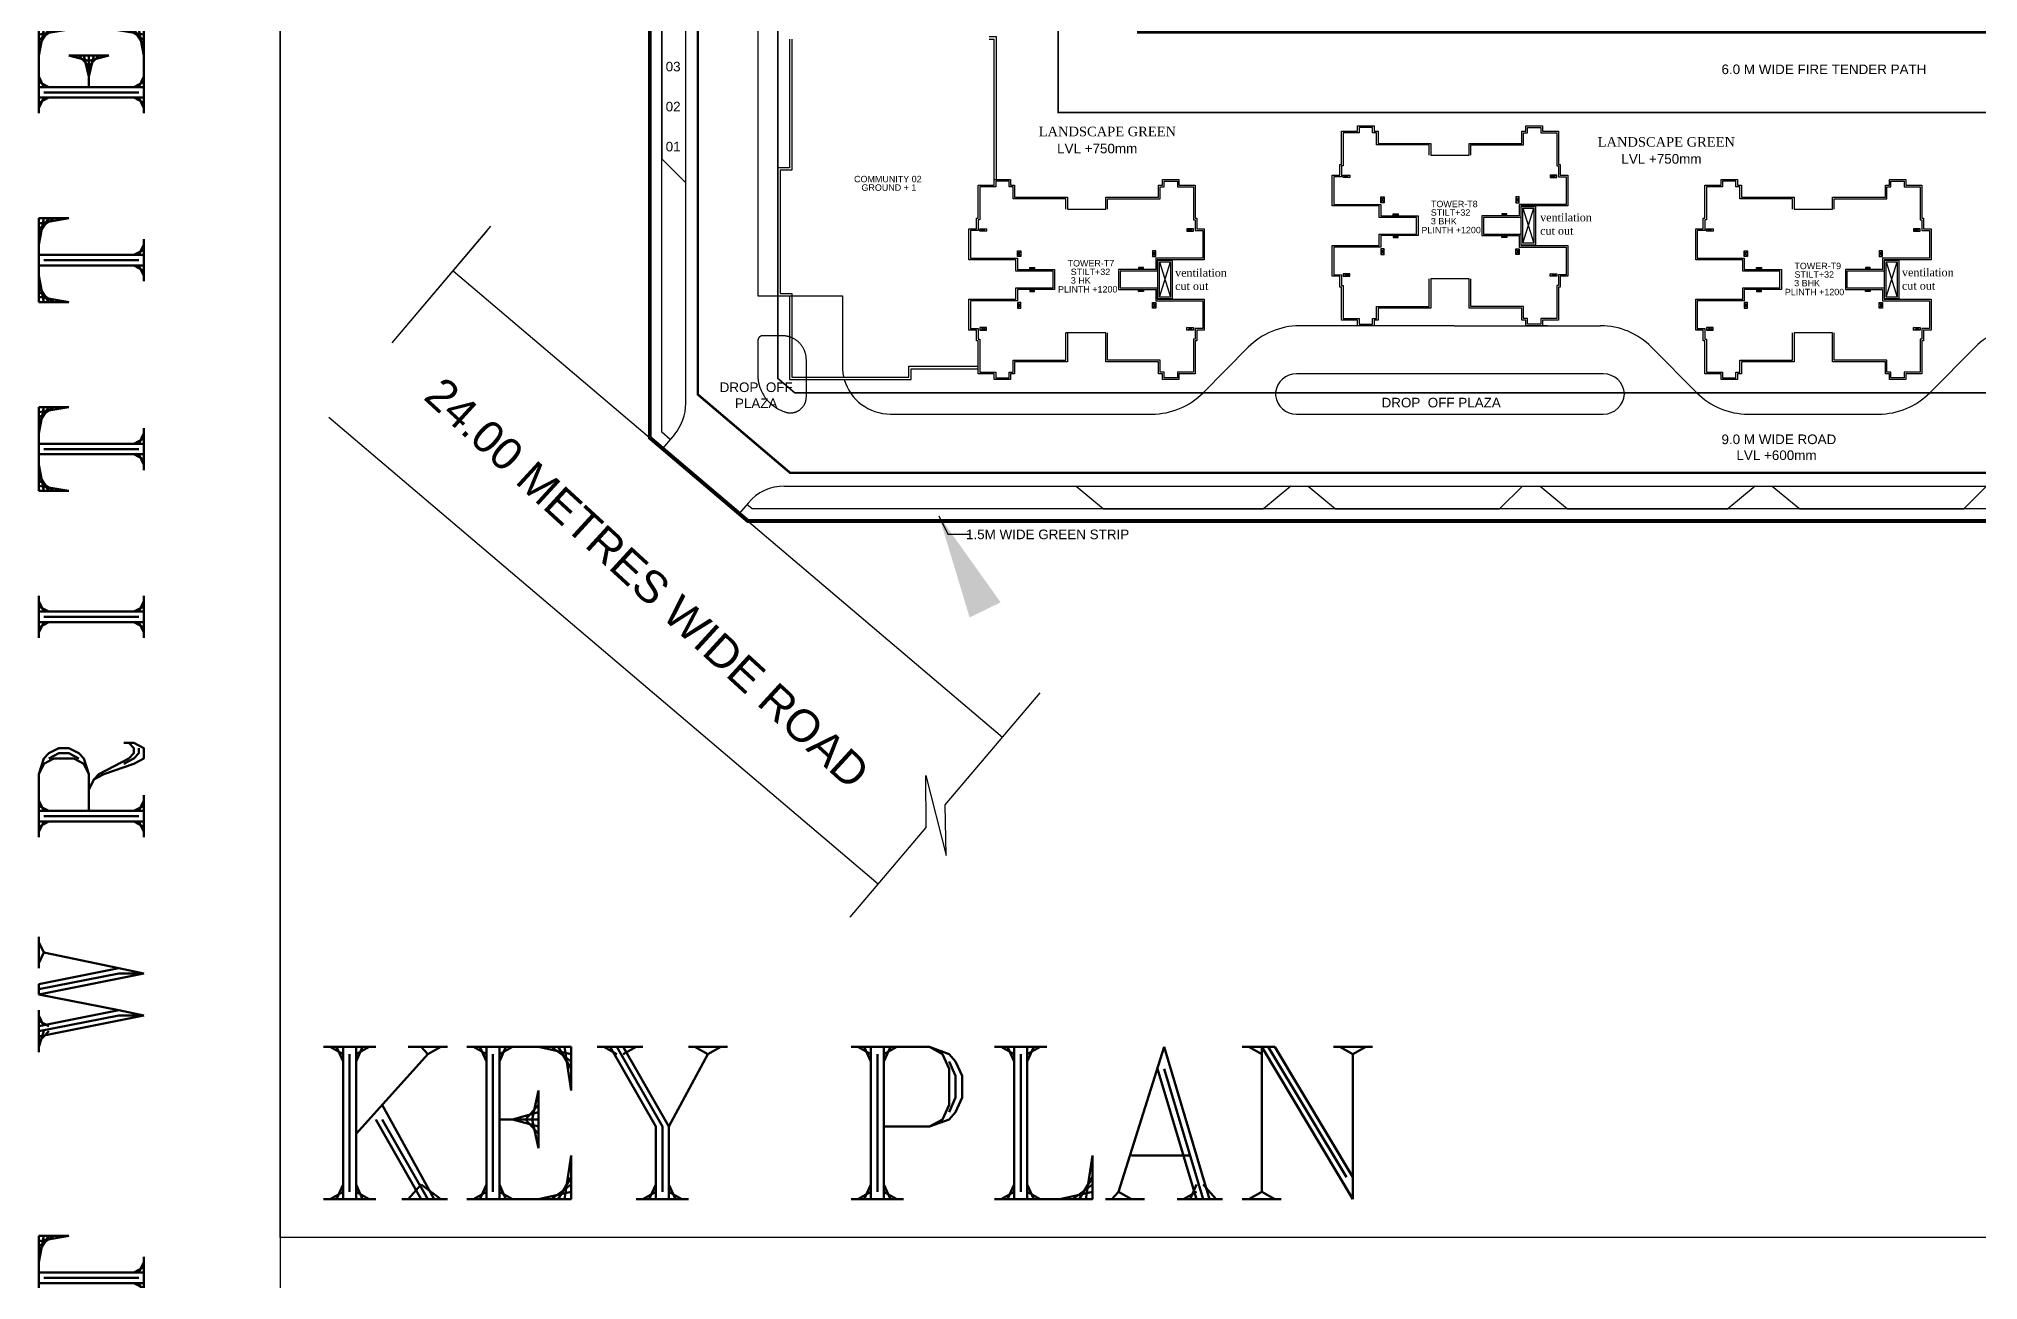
# Model space of a CAD drawing. Header units: millimetres. Extents: x 2061841 to 105821645, y -77612 to 48520811.
# Drawn here: x 105687466 to 105693013, y 48453872 to 48457421 of the extents above; entities that cross this region are included whole.
import ezdxf
from ezdxf.enums import TextEntityAlignment as Align

# ---------------------------------------------------------------- set-up
doc = ezdxf.new("R2010")
doc.units = ezdxf.units.MM
doc.header["$LTSCALE"] = 10
doc.header["$MEASUREMENT"] = 0
for name, pattern in [('CENTER', [2, 1.25, -0.25, 0.25, -0.25]), ('DASHDOT', [1, 0.5, -0.25, 0, -0.25]), ('DASHED', [0.75, 0.5, -0.25]), ('HIDDEN', [0.375, 0.25, -0.125])]:
    doc.linetypes.add(name, pattern=pattern)
for name, color, linetype in [('AC-GRND', 1, 'Continuous'), ('AC-ROAD', 4, 'Continuous'), ('BORDER', 5, 'Continuous'), ('S-OPENING', 6, 'Continuous'), ('SHEET-TEXT', 7, 'Continuous')]:
    doc.layers.add(name, color=color, linetype=linetype)
doc.layers.add('TEXT', color=2, linetype='Continuous', lineweight=25)
doc.layers.add('TEXT 3', color=1, linetype='Continuous', lineweight=18)
doc.styles.add('ARIAL', font='arial.ttf')
doc.styles.add('Century', font='swiss.ttf')
doc.styles.add('DIM', font='arial.ttf')
doc.styles.add('RT', font='romant.shx', dxfattribs={"height": 250})
doc.styles.add('Times', font='times.ttf')
doc.dimstyles.new('Dim-0300', dxfattribs={"dimscale": 300, "dimtxt": 1.5, "dimasz": 1, "dimexe": 0.75, "dimexo": 0.5, "dimgap": 0.75, "dimtad": 1, "dimdec": 0, "dimzin": 1, "dimdsep": 46, "dimtxsty": 'DIM', "dimblk": 'ARCHTICK', "dimcen": 2, "dimdle": 0.75, "dimclrd": 54, "dimclre": 54, "dimclrt": 256, "dimazin": 2, "dimtfac": 1, "dimtdec": 0, "dimtix": 1, "dimtmove": 0, "dimatfit": 3, "dimfxl": 1, "dimlwd": -1, "dimlwe": -1, "dimarcsym": 0})

# ---------------------------------------------------------------- blocks, each defined once
blk = doc.blocks.new('_ArchTick')
at = {"color": 0, "linetype": 'ByBlock', "const_width": 0.15}
blk.add_lwpolyline([(-0.5, -0.5), (0.5, 0.5)], dxfattribs=at)
blk = doc.blocks.new('A$C82ecaa04')
at = {"layer": 'AC-GRND', "color": 2, "linetype": 'HIDDEN', "ltscale": 5}
blk.add_lwpolyline([(225330, -295735), (47713, -295734), (36173, -285933), (36173, -51647)], dxfattribs=at)
blk = doc.blocks.new('TOWER-A TYPICAL FLOOR FRAMING PLAN N')
at = {"layer": 'AC-ROAD'}
for p, q in [((102926612.4, 48555435.5, 101.1), (102926612.4, 48555067.1, 101.1)), ((102926619.3, 48555435.5, 101.1), (102926619.3, 48555060.2, 101.1)), ((102926578.9, 48555067.1, 101.1), (102926578.9, 48554701.4, 101.1)), ((102926612.4, 48555067.1, 101.1), (102926578.9, 48555067.1, 101.1)), ((102926619.3, 48555060.2, 101.1), (102926585.8, 48555060.2, 101.1)), ((102926585.8, 48555060.2, 101.1), (102926585.8, 48554708.2, 101.1)), ((102926585.8, 48554708.2, 101.1), (102926619.3, 48554708.2, 101.1)), ((102926619.3, 48554708.2, 101.1), (102926619.3, 48554468.7, 101.1)), ((102926578.9, 48554701.4, 101.1), (102926612.4, 48554701.4, 101.1)), ((102926612.4, 48554701.4, 101.1), (102926612.4, 48554461.8, 101.1)), ((102926953.8, 48554468.7, 101.1), (102926953.8, 48554499.6, 101.1)), ((102926953.8, 48554499.6, 101.1), (102927150.9, 48554499.6, 101.1)), ((102926960.6, 48554461.8, 101.1), (102926960.6, 48554492.7, 101.1)), ((102926960.6, 48554492.7, 101.1), (102927150.9, 48554492.7, 101.1)), ((102926612.4, 48554461.8, 101.1), (102926960.6, 48554461.8, 101.1)), ((102926619.3, 48554468.7, 101.1), (102926953.8, 48554468.7, 101.1))]:
    blk.add_line(p, q, dxfattribs=at)
at = {"layer": 'AC-ROAD', "elevation": 101.1}
for points in [[(102927183.8, 48555442.4), (102927203.8, 48555442.4), (102927203.8, 48555034.8)], [(102927183.8, 48555435.5), (102927197, 48555435.5), (102927197, 48555034.8)]]:
    blk.add_lwpolyline(points, dxfattribs=at)
at = {"layer": 'BORDER', "color": 5}
blk.add_line((102925156.3, 48562374.5, 101.1), (102925156.3, 48502974.5, 101.1), dxfattribs=at)
at = {"layer": 'BORDER', "color": 5, "elevation": 101.1}
blk.add_lwpolyline([(102925155.8, 48561107.5), (102936655.8, 48561107.5), (102936655.8, 48552009), (102925155.8, 48552009)], close=True, dxfattribs=at)
at = {"layer": 'SHEET-TEXT', "color": 8}
for p, q in [((102926316.1, 48554393.6, 101.1), (102926316.1, 48559512.4, 101.1)), ((102926247.5, 48555562.1, 101.1), (102926247.5, 48555093, 101.1)), ((102926522.1, 48555557.9, 101.1), (102926522.1, 48554701.4, 101.1)), ((102926316.1, 48555024.3, 101.1), (102926247.5, 48555093, 101.1)), ((102926522.1, 48554701.4, 101.1), (102926612.4, 48554701.4, 101.1)), ((102928513.6, 48554615.5, 101.1), (102928070.9, 48554615.3, 101.1)), ((102928513.6, 48554615.5, 101.1), (102928931.8, 48554615.5, 101.1)), ((102927924.7, 48554554.4, 101.1), (102927795.4, 48554424, 101.1)), ((102929078, 48554554.6, 101.1), (102929207.7, 48554423.9, 101.1)), ((102929873.7, 48554423.9, 101.1), (102930003.4, 48554554.6, 101.1)), ((102926901, 48554363, 101.1), (102927649.1, 48554363, 101.1)), ((102929353.9, 48554363, 101.1), (102929472.4, 48554363, 101.1)), ((102929472.4, 48554363, 101.1), (102929727.5, 48554363, 101.1)), ((102926283.5, 48554304.7, 101.1), (102926249.5, 48554264.7, 101.1)), ((102926249.5, 48554264.7, 101.1), (102926468.6, 48554078.6, 101.1)), ((102926598.7, 48554157.1, 101.1), (102927432.7, 48554157.1, 101.1)), ((102927432.7, 48554157.1, 101.1), (102927510.9, 48554091.8, 101.1)), ((102927432.7, 48554157.1, 101.1), (102930701.2, 48554157.1, 101.1)), ((102928046.8, 48554157.1, 101.1), (102927968.6, 48554091.8, 101.1)), ((102928046.8, 48554157.1, 101.1), (102928096.3, 48554157.1, 101.1)), ((102928096.3, 48554157.1, 101.1), (102928174.5, 48554091.8, 101.1)), ((102928708.8, 48554157.1, 101.1), (102928643.6, 48554091.8, 101.1)), ((102928708.8, 48554157.1, 101.1), (102928759.8, 48554157.1, 101.1)), ((102928759.8, 48554157.1, 101.1), (102928838.1, 48554091.8, 101.1)), ((102929374, 48554157.1, 101.1), (102929295.8, 48554091.8, 101.1)), ((102929374, 48554157.1, 101.1), (102929423.4, 48554157.1, 101.1)), ((102929423.4, 48554157.1, 101.1), (102929501.7, 48554091.8, 101.1)), ((102930036, 48554157.1, 101.1), (102929970.8, 48554091.8, 101.1)), ((102926494.1, 48554108.6, 101.1), (102926468.6, 48554078.6, 101.1)), ((102927510.9, 48554091.8, 101.1), (102927968.6, 48554091.8, 101.1)), ((102928174.5, 48554091.8, 101.1), (102928643.6, 48554091.8, 101.1)), ((102928838.1, 48554091.8, 101.1), (102929295.8, 48554091.8, 101.1)), ((102929501.7, 48554091.8, 101.1), (102929970.8, 48554091.8, 101.1))]:
    blk.add_line(p, q, dxfattribs=at)
at = {"layer": 'SHEET-TEXT', "ltscale": 50}
for p, q in [((102928195.9, 48555046.2, 101.1), (102928215, 48555039.3, 101.1)), ((102928215, 48555046.2, 101.1), (102928195.9, 48555039.3, 101.1)), ((102928807.3, 48555046.2, 101.1), (102928788.2, 48555039.3, 101.1)), ((102928788.2, 48555046.2, 101.1), (102928807.3, 48555039.3, 101.1)), ((102928313.2, 48554967.2, 101.1), (102928304, 48554983.8, 101.1)), ((102928304, 48554967.2, 101.1), (102928313.2, 48554983.8, 101.1)), ((102928690, 48554967.2, 101.1), (102928699.2, 48554983.8, 101.1)), ((102928699.2, 48554967.2, 101.1), (102928690, 48554983.8, 101.1)), ((102928339.1, 48554935.7, 101.1), (102928352.9, 48554931.1, 101.1)), ((102928352.9, 48554935.7, 101.1), (102928339.1, 48554931.1, 101.1)), ((102928664.1, 48554935.7, 101.1), (102928650.3, 48554931.1, 101.1)), ((102928650.3, 48554935.7, 101.1), (102928664.1, 48554931.1, 101.1)), ((102927156.6, 48554892.5, 101.1), (102927175.7, 48554885.7, 101.1)), ((102927175.7, 48554892.5, 101.1), (102927156.6, 48554885.7, 101.1)), ((102927768, 48554892.5, 101.1), (102927748.9, 48554885.7, 101.1)), ((102927748.9, 48554892.5, 101.1), (102927768, 48554885.7, 101.1)), ((102929235.2, 48554892.5, 101.1), (102929254.3, 48554885.7, 101.1)), ((102929254.3, 48554892.5, 101.1), (102929235.2, 48554885.7, 101.1)), ((102929846.6, 48554892.5, 101.1), (102929827.5, 48554885.7, 101.1)), ((102929827.5, 48554892.5, 101.1), (102929846.6, 48554885.7, 101.1)), ((102927273.9, 48554813.6, 101.1), (102927264.7, 48554830.2, 101.1)), ((102927264.7, 48554813.6, 101.1), (102927273.9, 48554830.2, 101.1)), ((102927650.7, 48554813.6, 101.1), (102927659.9, 48554830.2, 101.1)), ((102927659.9, 48554813.6, 101.1), (102927650.7, 48554830.2, 101.1)), ((102928313.2, 48554835.9, 101.1), (102928304, 48554819.3, 101.1)), ((102928304, 48554835.9, 101.1), (102928313.2, 48554819.3, 101.1)), ((102928339.1, 48554867.5, 101.1), (102928352.9, 48554872.1, 101.1)), ((102928352.9, 48554867.5, 101.1), (102928339.1, 48554872.1, 101.1)), ((102928664.1, 48554867.5, 101.1), (102928650.3, 48554872.1, 101.1)), ((102928650.3, 48554867.5, 101.1), (102928664.1, 48554872.1, 101.1)), ((102928690, 48554835.9, 101.1), (102928699.2, 48554819.3, 101.1)), ((102928699.2, 48554835.9, 101.1), (102928690, 48554819.3, 101.1)), ((102929352.5, 48554813.6, 101.1), (102929343.3, 48554830.2, 101.1)), ((102929343.3, 48554813.6, 101.1), (102929352.5, 48554830.2, 101.1)), ((102929729.4, 48554813.6, 101.1), (102929738.5, 48554830.2, 101.1)), ((102929738.5, 48554813.6, 101.1), (102929729.4, 48554830.2, 101.1)), ((102927299.8, 48554782, 101.1), (102927313.6, 48554777.4, 101.1)), ((102927313.6, 48554782, 101.1), (102927299.8, 48554777.4, 101.1)), ((102927624.8, 48554782, 101.1), (102927611, 48554777.4, 101.1)), ((102927611, 48554782, 101.1), (102927624.8, 48554777.4, 101.1)), ((102928195.9, 48554757, 101.1), (102928215, 48554763.8, 101.1)), ((102928215, 48554757, 101.1), (102928195.9, 48554763.8, 101.1)), ((102928807.3, 48554757, 101.1), (102928788.2, 48554763.8, 101.1)), ((102928788.2, 48554757, 101.1), (102928807.3, 48554763.8, 101.1)), ((102929378.5, 48554782, 101.1), (102929392.2, 48554777.4, 101.1)), ((102929392.2, 48554782, 101.1), (102929378.5, 48554777.4, 101.1)), ((102929703.4, 48554782, 101.1), (102929689.7, 48554777.4, 101.1)), ((102929689.7, 48554782, 101.1), (102929703.4, 48554777.4, 101.1)), ((102927299.8, 48554713.8, 101.1), (102927313.6, 48554718.4, 101.1)), ((102927313.6, 48554713.8, 101.1), (102927299.8, 48554718.4, 101.1)), ((102927624.8, 48554713.8, 101.1), (102927611, 48554718.4, 101.1)), ((102927611, 48554713.8, 101.1), (102927624.8, 48554718.4, 101.1)), ((102929378.5, 48554713.8, 101.1), (102929392.2, 48554718.4, 101.1)), ((102929392.2, 48554713.8, 101.1), (102929378.5, 48554718.4, 101.1)), ((102929703.4, 48554713.8, 101.1), (102929689.7, 48554718.4, 101.1)), ((102929689.7, 48554713.8, 101.1), (102929703.4, 48554718.4, 101.1)), ((102927273.9, 48554682.2, 101.1), (102927264.7, 48554665.6, 101.1)), ((102927264.7, 48554682.2, 101.1), (102927273.9, 48554665.6, 101.1)), ((102927650.7, 48554682.2, 101.1), (102927659.9, 48554665.6, 101.1)), ((102927659.9, 48554682.2, 101.1), (102927650.7, 48554665.6, 101.1)), ((102929352.5, 48554682.2, 101.1), (102929343.3, 48554665.6, 101.1)), ((102929343.3, 48554682.2, 101.1), (102929352.5, 48554665.6, 101.1)), ((102929729.4, 48554682.2, 101.1), (102929738.5, 48554665.6, 101.1)), ((102929738.5, 48554682.2, 101.1), (102929729.4, 48554665.6, 101.1)), ((102927156.6, 48554603.3, 101.1), (102927175.7, 48554610.2, 101.1)), ((102927175.7, 48554603.3, 101.1), (102927156.6, 48554610.2, 101.1)), ((102927768, 48554603.3, 101.1), (102927748.9, 48554610.2, 101.1)), ((102927748.9, 48554603.3, 101.1), (102927768, 48554610.2, 101.1)), ((102929235.2, 48554603.3, 101.1), (102929254.3, 48554610.2, 101.1)), ((102929254.3, 48554603.3, 101.1), (102929235.2, 48554610.2, 101.1)), ((102929846.6, 48554603.3, 101.1), (102929827.5, 48554610.2, 101.1)), ((102929827.5, 48554603.3, 101.1), (102929846.6, 48554610.2, 101.1))]:
    blk.add_line(p, q, dxfattribs=at)
at = {"layer": 'SHEET-TEXT'}
for p, q in [((102928710.2, 48554851.3, 101.1), (102928741.2, 48554951.5, 101.1)), ((102928710.2, 48554951.5, 101.1), (102928741.2, 48554851.3, 101.1)), ((102925475.7, 48554566.3, 101.1), (102925747.5, 48554887.2, 101.1)), ((102925486.9, 48554579.4, 101.1), (102925758.7, 48554900.4, 101.1)), ((102927670.9, 48554697.6, 101.1), (102927701.8, 48554797.9, 101.1)), ((102927670.9, 48554797.9, 101.1), (102927701.8, 48554697.6, 101.1)), ((102929749.5, 48554697.6, 101.1), (102929780.5, 48554797.9, 101.1)), ((102929749.5, 48554797.9, 101.1), (102929780.5, 48554697.6, 101.1)), ((102928780.8, 48554615.5, 101.1), (102928765.9, 48554615.5, 101.1)), ((102927057.9, 48553245.4, 101.1), (102927329.7, 48553566.4, 101.1)), ((102926786, 48552924.4, 101.1), (102927003.6, 48553181.3, 101.1))]:
    blk.add_line(p, q, dxfattribs=at)
at = {"layer": 'SHEET-TEXT', "ltscale": 51}
blk.add_line((102925650.9, 48554773.1, 101.1), (102927221.7, 48553438.9, 101.1), dxfattribs=at)
at = {"layer": 'SHEET-TEXT', "color": 8, "linetype": 'DASHED', "ltscale": 50}
for p, q in [((102926612.4, 48554701.4, 101.1), (102926763.7, 48554701.4, 101.1)), ((102926763.7, 48554701.4, 101.1), (102926763.7, 48554500.3, 101.1))]:
    blk.add_line(p, q, dxfattribs=at)
at = {"layer": 'SHEET-TEXT', "linetype": 'CENTER', "ltscale": 3, "const_width": 11.4, "elevation": 101.1}
blk.add_lwpolyline([(102930816.1, 48554057.5), (102926493.4, 48554057.5), (102926213.1, 48554295.5), (102926213.1, 48559581), (102925522.7, 48559581), (102925522.7, 48560961.9), (102926865.2, 48560961.9), (102926865.2, 48559581), (102927859.7, 48559581), (102928692.2, 48559581.1), (102929281.8, 48559063.5), (102929281.8, 48558929.6), (102929015.5, 48558929.5)], dxfattribs=at)
at = {"layer": 'SHEET-TEXT', "color": 8, "elevation": 101.1}
blk.add_lwpolyline([(102926271.7, 48554290.8), (102926247.5, 48554311.4), (102926247.5, 48559615.4), (102925557, 48559615.4), (102925557, 48560927.6), (102926273.8, 48560927.6), (102926830.9, 48560438.5), (102926830.9, 48559546.7), (102927846.8, 48559546.7), (102928978.9, 48558552.9), (102928978.9, 48556853.6), (102927713.1, 48556853.6), (102927713.1, 48555557.5), (102930781.8, 48555557.5), (102930781.8, 48555519.1), (102932316.1, 48555519.1), (102932316.1, 48555404.1), (102932811.9, 48555404.1), (102932991.5, 48555245.2), (102932481.6, 48554130.2), (102930781.8, 48554130.2), (102930781.8, 48554091.8), (102926506, 48554091.8), (102926490.8, 48554104.7)], dxfattribs=at)
at = {"layer": 'SHEET-TEXT', "color": 8, "linetype": 'DASHDOT', "ltscale": 5, "const_width": 6.86, "elevation": 101.1}
blk.add_lwpolyline([(102932213.1, 48555416.2), (102930678.8, 48555416.2), (102930678.8, 48555454.5), (102927610.2, 48555454.5), (102927610.2, 48556956.6), (102928876, 48556956.6), (102928876, 48558445.4), (102927738.7, 48559443.8), (102926727.9, 48559443.8), (102926727.9, 48560331), (102926165.6, 48560824.6), (102925660, 48560824.6), (102925660, 48559718.3), (102926350.4, 48559718.3), (102926350.4, 48554419.1), (102926614.5, 48554194.8), (102930678.8, 48554194.8), (102930678.8, 48554233.2), (102932415.3, 48554233.2), (102932866.1, 48555218.6), (102932772.9, 48555301.1), (102932213.1, 48555301.1)], close=True, dxfattribs=at)
at = {"layer": 'SHEET-TEXT', "color": 8, "linetype": 'HIDDEN', "ltscale": 10, "const_width": 4.58, "elevation": 101.1}
blk.add_lwpolyline([(102928647.1, 48558402.6), (102928647.1, 48557185.4), (102927381.3, 48557185.4), (102927381.3, 48555225.7), (102930450, 48555225.7), (102930450, 48555187.3), (102931984.3, 48555187.3), (102931984.3, 48555072.3), (102932547.6, 48555072.3), (102932268.5, 48554462), (102930450, 48554462), (102930450, 48554423.6), (102926627.9, 48554423.6), (102926579.3, 48554464.9), (102926579.3, 48559214.9), (102927721.8, 48559214.9)], close=True, dxfattribs=at)
at = {"layer": 'SHEET-TEXT', "ltscale": 0.5, "elevation": 101.1}
for points in [[(102928446.7, 48555102.9), (102928556.5, 48555102.9), (102928556.5, 48555137.1), (102928707.4, 48555137.1), (102928707.4, 48555171.5), (102928718.9, 48555171.5), (102928718.9, 48555187.5), (102928765.8, 48555187.5), (102928765.8, 48555171.5), (102928811.9, 48555171.5), (102928811.9, 48555077.1), (102928816.5, 48555077.1), (102928816.5, 48555046.1), (102928838.2, 48555046.1), (102928838.2, 48554958.1), (102928703.8, 48554958.1), (102928703.8, 48554925.4), (102928597.7, 48554925.4), (102928597.7, 48554901.6), (102928597.7, 48554877.8), (102928703.8, 48554877.8), (102928703.8, 48554845.1), (102928838.2, 48554845.1), (102928838.2, 48554757.1), (102928816.5, 48554757.1), (102928816.5, 48554726.1), (102928811.9, 48554726.1), (102928811.9, 48554631.7), (102928765.8, 48554631.7), (102928765.8, 48554615.7), (102928718.9, 48554615.7), (102928718.9, 48554631.7), (102928707.4, 48554631.7), (102928707.4, 48554666), (102928556.5, 48554666), (102928556.5, 48554749.4), (102928446.7, 48554749.4), (102928446.7, 48554666), (102928295.8, 48554666), (102928295.8, 48554631.7), (102928284.3, 48554631.7), (102928284.3, 48554615.7), (102928237.4, 48554615.7), (102928237.4, 48554631.7), (102928191.3, 48554631.7), (102928191.3, 48554726.1), (102928186.7, 48554726.1), (102928186.7, 48554757.1), (102928165, 48554757.1), (102928165, 48554845.1), (102928299.4, 48554845.1), (102928299.4, 48554877.8), (102928405.5, 48554877.8), (102928405.5, 48554901.6), (102928405.5, 48554925.4), (102928299.4, 48554925.4), (102928299.4, 48554958.1), (102928165, 48554958.1), (102928165, 48555046.1), (102928186.7, 48555046.1), (102928186.7, 48555077.1), (102928191.3, 48555077.1), (102928191.3, 48555171.5), (102928237.4, 48555171.5), (102928237.4, 48555187.5), (102928284.3, 48555187.5), (102928284.3, 48555171.5), (102928295.8, 48555171.5), (102928295.8, 48555137.1), (102928446.7, 48555137.1)], [(102929486, 48554595.7), (102929486, 48554512.3), (102929335.1, 48554512.3), (102929335.1, 48554478), (102929323.7, 48554478), (102929323.7, 48554462), (102929276.7, 48554462), (102929276.7, 48554478), (102929230.6, 48554478), (102929230.6, 48554572.4), (102929226.1, 48554572.4), (102929226.1, 48554603.4), (102929204.3, 48554603.4), (102929204.3, 48554691.4), (102929338.8, 48554691.4), (102929338.8, 48554724.1), (102929444.8, 48554724.1), (102929444.8, 48554747.9), (102929444.8, 48554771.7), (102929338.8, 48554771.7), (102929338.8, 48554804.4), (102929204.3, 48554804.4), (102929204.3, 48554892.4), (102929226.1, 48554892.4), (102929226.1, 48554923.4), (102929230.6, 48554923.4), (102929230.6, 48555017.8), (102929276.7, 48555017.8), (102929276.7, 48555033.8), (102929323.7, 48555033.8), (102929323.7, 48555017.8), (102929335.1, 48555017.8), (102929335.1, 48554983.5), (102929486, 48554983.5), (102929486, 48554949.3), (102929595.8, 48554949.3), (102929595.8, 48554983.5), (102929746.7, 48554983.5), (102929746.7, 48555017.8), (102929758.2, 48555017.8), (102929758.2, 48555033.8), (102929805.1, 48555033.8), (102929805.1, 48555017.8), (102929851.2, 48555017.8), (102929851.2, 48554923.4), (102929855.8, 48554923.4), (102929855.8, 48554892.4), (102929877.5, 48554892.4), (102929877.5, 48554804.4), (102929743.1, 48554804.4), (102929743.1, 48554771.7), (102929637, 48554771.7), (102929637, 48554747.9), (102929637, 48554724.1), (102929743.1, 48554724.1), (102929743.1, 48554691.4), (102929877.5, 48554691.4), (102929877.5, 48554603.4), (102929855.8, 48554603.4), (102929855.8, 48554572.4), (102929851.2, 48554572.4), (102929851.2, 48554478), (102929805.1, 48554478), (102929805.1, 48554462), (102929758.2, 48554462), (102929758.2, 48554478), (102929746.7, 48554478), (102929746.7, 48554512.3), (102929595.8, 48554512.3), (102929595.8, 48554595.7)]]:
    blk.add_lwpolyline(points, close=True, dxfattribs=at)
for points in [[(102928442.1, 48555102.9), (102928442.1, 48555132.6), (102928291.2, 48555132.6), (102928291.2, 48555166.9), (102928279.8, 48555166.9), (102928279.8, 48555182.9), (102928242, 48555182.9), (102928242, 48555166.9), (102928195.9, 48555166.9), (102928195.9, 48555072.5), (102928191.3, 48555072.5), (102928191.3, 48555041.5), (102928169.6, 48555041.5), (102928169.6, 48554962.7), (102928304, 48554962.7), (102928304, 48554929.9), (102928410.1, 48554929.9), (102928410.1, 48554901.6), (102928410.1, 48554873.2), (102928304, 48554873.2), (102928304, 48554840.5), (102928169.6, 48554840.5), (102928169.6, 48554761.6), (102928191.3, 48554761.6), (102928191.3, 48554730.6), (102928195.9, 48554730.6), (102928195.9, 48554636.3), (102928242, 48554636.3), (102928242, 48554620.2), (102928279.8, 48554620.2), (102928279.8, 48554636.3), (102928291.2, 48554636.3), (102928291.2, 48554670.6), (102928442.1, 48554670.6), (102928442.1, 48554749.4)], [(102928561.1, 48555102.9), (102928561.1, 48555132.6), (102928712, 48555132.6), (102928712, 48555166.9), (102928723.4, 48555166.9), (102928723.4, 48555182.9), (102928761.2, 48555182.9), (102928761.2, 48555166.9), (102928807.3, 48555166.9), (102928807.3, 48555072.5), (102928811.9, 48555072.5), (102928811.9, 48555041.5), (102928833.6, 48555041.5), (102928833.6, 48554962.7), (102928699.2, 48554962.7), (102928699.2, 48554929.9), (102928593.1, 48554929.9), (102928593.1, 48554901.6), (102928593.1, 48554873.2), (102928699.2, 48554873.2), (102928699.2, 48554840.5), (102928833.6, 48554840.5), (102928833.6, 48554761.6), (102928811.9, 48554761.6), (102928811.9, 48554730.6), (102928807.3, 48554730.6), (102928807.3, 48554636.3), (102928761.2, 48554636.3), (102928761.2, 48554620.2), (102928723.4, 48554620.2), (102928723.4, 48554636.3), (102928712, 48554636.3), (102928712, 48554670.6), (102928561.1, 48554670.6), (102928561.1, 48554749.4)], [(102927407.4, 48554595.7), (102927407.4, 48554512.3), (102927256.5, 48554512.3), (102927256.5, 48554478), (102927245, 48554478), (102927245, 48554462), (102927198.1, 48554462), (102927198.1, 48554478), (102927152, 48554478), (102927152, 48554572.4), (102927147.4, 48554572.4), (102927147.4, 48554603.4), (102927125.7, 48554603.4), (102927125.7, 48554691.4), (102927260.1, 48554691.4), (102927260.1, 48554724.1), (102927366.2, 48554724.1), (102927366.2, 48554747.9), (102927366.2, 48554771.7), (102927260.1, 48554771.7), (102927260.1, 48554804.4), (102927125.7, 48554804.4), (102927125.7, 48554892.4), (102927147.4, 48554892.4), (102927147.4, 48554923.4), (102927152, 48554923.4), (102927152, 48555017.8), (102927198.1, 48555017.8), (102927198.1, 48555033.8), (102927245, 48555033.8), (102927245, 48555017.8), (102927256.5, 48555017.8), (102927256.5, 48554983.5), (102927407.4, 48554983.5), (102927407.4, 48554949.3), (102927517.2, 48554949.3), (102927517.2, 48554983.5), (102927668.1, 48554983.5), (102927668.1, 48555017.8), (102927679.6, 48555017.8), (102927679.6, 48555033.8), (102927726.5, 48555033.8), (102927726.5, 48555017.8), (102927772.6, 48555017.8), (102927772.6, 48554923.4), (102927777.1, 48554923.4), (102927777.1, 48554892.4), (102927798.9, 48554892.4), (102927798.9, 48554804.4), (102927664.5, 48554804.4), (102927664.5, 48554771.7), (102927558.4, 48554771.7), (102927558.4, 48554747.9), (102927558.4, 48554724.1), (102927664.5, 48554724.1), (102927664.5, 48554691.4), (102927798.9, 48554691.4), (102927798.9, 48554603.4), (102927777.1, 48554603.4), (102927777.1, 48554572.4), (102927772.6, 48554572.4), (102927772.6, 48554478), (102927726.5, 48554478), (102927726.5, 48554462), (102927679.6, 48554462), (102927679.6, 48554478), (102927668.1, 48554478), (102927668.1, 48554512.3), (102927517.2, 48554512.3), (102927517.2, 48554595.7), (102927402.8, 48554595.7)], [(102927402.8, 48554949.3), (102927402.8, 48554978.9), (102927251.9, 48554978.9), (102927251.9, 48555013.2), (102927240.4, 48555013.2), (102927240.4, 48555029.2), (102927202.7, 48555029.2), (102927202.7, 48555013.2), (102927156.6, 48555013.2), (102927156.6, 48554918.8), (102927152, 48554918.8), (102927152, 48554887.8), (102927130.3, 48554887.8), (102927130.3, 48554809), (102927264.7, 48554809), (102927264.7, 48554776.3), (102927370.8, 48554776.3), (102927370.8, 48554747.9), (102927370.8, 48554719.5), (102927264.7, 48554719.5), (102927264.7, 48554686.8), (102927130.3, 48554686.8), (102927130.3, 48554608), (102927152, 48554608), (102927152, 48554577), (102927156.6, 48554577), (102927156.6, 48554482.6), (102927202.7, 48554482.6), (102927202.7, 48554466.6), (102927240.4, 48554466.6), (102927240.4, 48554482.6), (102927251.9, 48554482.6), (102927251.9, 48554516.9), (102927402.8, 48554516.9), (102927402.8, 48554595.7)], [(102927521.8, 48554949.3), (102927521.8, 48554978.9), (102927672.7, 48554978.9), (102927672.7, 48555013.2), (102927684.1, 48555013.2), (102927684.1, 48555029.2), (102927721.9, 48555029.2), (102927721.9, 48555013.2), (102927768, 48555013.2), (102927768, 48554918.8), (102927772.6, 48554918.8), (102927772.6, 48554887.8), (102927794.3, 48554887.8), (102927794.3, 48554809), (102927659.9, 48554809), (102927659.9, 48554776.3), (102927553.8, 48554776.3), (102927553.8, 48554747.9), (102927553.8, 48554719.5), (102927659.9, 48554719.5), (102927659.9, 48554686.8), (102927794.3, 48554686.8), (102927794.3, 48554608), (102927772.6, 48554608), (102927772.6, 48554577), (102927768, 48554577), (102927768, 48554482.6), (102927721.9, 48554482.6), (102927721.9, 48554466.6), (102927684.1, 48554466.6), (102927684.1, 48554482.6), (102927672.7, 48554482.6), (102927672.7, 48554516.9), (102927521.8, 48554516.9), (102927521.8, 48554595.7)], [(102929481.4, 48554949.3), (102929481.4, 48554978.9), (102929330.5, 48554978.9), (102929330.5, 48555013.2), (102929319.1, 48555013.2), (102929319.1, 48555029.2), (102929281.3, 48555029.2), (102929281.3, 48555013.2), (102929235.2, 48555013.2), (102929235.2, 48554918.8), (102929230.6, 48554918.8), (102929230.6, 48554887.8), (102929208.9, 48554887.8), (102929208.9, 48554809), (102929343.3, 48554809), (102929343.3, 48554776.3), (102929449.4, 48554776.3), (102929449.4, 48554747.9), (102929449.4, 48554719.5), (102929343.3, 48554719.5), (102929343.3, 48554686.8), (102929208.9, 48554686.8), (102929208.9, 48554608), (102929230.6, 48554608), (102929230.6, 48554577), (102929235.2, 48554577), (102929235.2, 48554482.6), (102929281.3, 48554482.6), (102929281.3, 48554466.6), (102929319.1, 48554466.6), (102929319.1, 48554482.6), (102929330.5, 48554482.6), (102929330.5, 48554516.9), (102929481.4, 48554516.9), (102929481.4, 48554595.7)], [(102929600.4, 48554949.3), (102929600.4, 48554978.9), (102929751.3, 48554978.9), (102929751.3, 48555013.2), (102929762.8, 48555013.2), (102929762.8, 48555029.2), (102929800.5, 48555029.2), (102929800.5, 48555013.2), (102929846.6, 48555013.2), (102929846.6, 48554918.8), (102929851.2, 48554918.8), (102929851.2, 48554887.8), (102929872.9, 48554887.8), (102929872.9, 48554809), (102929738.5, 48554809), (102929738.5, 48554776.3), (102929632.5, 48554776.3), (102929632.5, 48554747.9), (102929632.5, 48554719.5), (102929738.5, 48554719.5), (102929738.5, 48554686.8), (102929872.9, 48554686.8), (102929872.9, 48554608), (102929851.2, 48554608), (102929851.2, 48554577), (102929846.6, 48554577), (102929846.6, 48554482.6), (102929800.5, 48554482.6), (102929800.5, 48554466.6), (102929762.8, 48554466.6), (102929762.8, 48554482.6), (102929751.3, 48554482.6), (102929751.3, 48554516.9), (102929600.4, 48554516.9), (102929600.4, 48554595.7)]]:
    blk.add_lwpolyline(points, dxfattribs=at)
at = {"layer": 'SHEET-TEXT', "ltscale": 50, "elevation": 101.1}
for points in [[(102928195.9, 48555046.2), (102928215, 48555046.2), (102928215, 48555039.3), (102928195.9, 48555039.3)], [(102928807.3, 48555046.2), (102928788.2, 48555046.2), (102928788.2, 48555039.3), (102928807.3, 48555039.3)], [(102928304, 48554983.8), (102928313.2, 48554983.8), (102928313.2, 48554967.2), (102928304, 48554967.2)], [(102928699.2, 48554983.8), (102928690, 48554983.8), (102928690, 48554967.2), (102928699.2, 48554967.2)], [(102928339.1, 48554935.7), (102928352.9, 48554935.7), (102928352.9, 48554931.1), (102928339.1, 48554931.1)], [(102928664.1, 48554935.7), (102928650.3, 48554935.7), (102928650.3, 48554931.1), (102928664.1, 48554931.1)], [(102927156.6, 48554892.5), (102927175.7, 48554892.5), (102927175.7, 48554885.7), (102927156.6, 48554885.7)], [(102927768, 48554892.5), (102927748.9, 48554892.5), (102927748.9, 48554885.7), (102927768, 48554885.7)], [(102929235.2, 48554892.5), (102929254.3, 48554892.5), (102929254.3, 48554885.7), (102929235.2, 48554885.7)], [(102929846.6, 48554892.5), (102929827.5, 48554892.5), (102929827.5, 48554885.7), (102929846.6, 48554885.7)], [(102927264.7, 48554830.2), (102927273.9, 48554830.2), (102927273.9, 48554813.6), (102927264.7, 48554813.6)], [(102927659.9, 48554830.2), (102927650.7, 48554830.2), (102927650.7, 48554813.6), (102927659.9, 48554813.6)], [(102928304, 48554819.3), (102928313.2, 48554819.3), (102928313.2, 48554835.9), (102928304, 48554835.9)], [(102928339.1, 48554867.5), (102928352.9, 48554867.5), (102928352.9, 48554872.1), (102928339.1, 48554872.1)], [(102928664.1, 48554867.5), (102928650.3, 48554867.5), (102928650.3, 48554872.1), (102928664.1, 48554872.1)], [(102928699.2, 48554819.3), (102928690, 48554819.3), (102928690, 48554835.9), (102928699.2, 48554835.9)], [(102929343.3, 48554830.2), (102929352.5, 48554830.2), (102929352.5, 48554813.6), (102929343.3, 48554813.6)], [(102929738.5, 48554830.2), (102929729.4, 48554830.2), (102929729.4, 48554813.6), (102929738.5, 48554813.6)], [(102927299.8, 48554782), (102927313.6, 48554782), (102927313.6, 48554777.4), (102927299.8, 48554777.4)], [(102927624.8, 48554782), (102927611, 48554782), (102927611, 48554777.4), (102927624.8, 48554777.4)], [(102928195.9, 48554757), (102928215, 48554757), (102928215, 48554763.8), (102928195.9, 48554763.8)], [(102928807.3, 48554757), (102928788.2, 48554757), (102928788.2, 48554763.8), (102928807.3, 48554763.8)], [(102929378.5, 48554782), (102929392.2, 48554782), (102929392.2, 48554777.4), (102929378.5, 48554777.4)], [(102929703.4, 48554782), (102929689.7, 48554782), (102929689.7, 48554777.4), (102929703.4, 48554777.4)], [(102927299.8, 48554713.8), (102927313.6, 48554713.8), (102927313.6, 48554718.4), (102927299.8, 48554718.4)], [(102927624.8, 48554713.8), (102927611, 48554713.8), (102927611, 48554718.4), (102927624.8, 48554718.4)], [(102929378.5, 48554713.8), (102929392.2, 48554713.8), (102929392.2, 48554718.4), (102929378.5, 48554718.4)], [(102929703.4, 48554713.8), (102929689.7, 48554713.8), (102929689.7, 48554718.4), (102929703.4, 48554718.4)], [(102927264.7, 48554665.6), (102927273.9, 48554665.6), (102927273.9, 48554682.2), (102927264.7, 48554682.2)], [(102927659.9, 48554665.6), (102927650.7, 48554665.6), (102927650.7, 48554682.2), (102927659.9, 48554682.2)], [(102929343.3, 48554665.6), (102929352.5, 48554665.6), (102929352.5, 48554682.2), (102929343.3, 48554682.2)], [(102929738.5, 48554665.6), (102929729.4, 48554665.6), (102929729.4, 48554682.2), (102929738.5, 48554682.2)], [(102927156.6, 48554603.3), (102927175.7, 48554603.3), (102927175.7, 48554610.2), (102927156.6, 48554610.2)], [(102927768, 48554603.3), (102927748.9, 48554603.3), (102927748.9, 48554610.2), (102927768, 48554610.2)], [(102929235.2, 48554603.3), (102929254.3, 48554603.3), (102929254.3, 48554610.2), (102929235.2, 48554610.2)], [(102929846.6, 48554603.3), (102929827.5, 48554603.3), (102929827.5, 48554610.2), (102929846.6, 48554610.2)]]:
    blk.add_lwpolyline(points, close=True, dxfattribs=at)
at = {"layer": 'SHEET-TEXT', "elevation": 101.1}
for points in [[(102928704.9, 48554846), (102928704.9, 48554956.8), (102928746.4, 48554956.8), (102928746.4, 48554846)], [(102928710.2, 48554851.3), (102928710.2, 48554951.5), (102928741.2, 48554951.5), (102928741.2, 48554851.3)], [(102927665.6, 48554692.4), (102927665.6, 48554803.1), (102927707.1, 48554803.1), (102927707.1, 48554692.4)], [(102927670.9, 48554697.6), (102927670.9, 48554797.9), (102927701.8, 48554797.9), (102927701.8, 48554697.6)], [(102929744.2, 48554692.4), (102929744.2, 48554803.1), (102929785.7, 48554803.1), (102929785.7, 48554692.4)], [(102929749.5, 48554697.6), (102929749.5, 48554797.9), (102929780.5, 48554797.9), (102929780.5, 48554697.6)]]:
    blk.add_lwpolyline(points, close=True, dxfattribs=at)
at = {"layer": 'SHEET-TEXT', "color": 8, "linetype": 'DASHED', "ltscale": 50, "elevation": 101.1}
blk.add_lwpolyline([(102926660.7, 48554518.3, 0.414214), (102926592.1, 48554586.9), (102926535.8, 48554586.9, 0.414214), (102926522.1, 48554573.2), (102926522.1, 48554486.1, 0.345322), (102926598.5, 48554369.5, 0.526684), (102926660.7, 48554412.2)], format="xyb", close=True, dxfattribs=at)
at = {"layer": 'SHEET-TEXT', "color": 8, "elevation": 101.1}
blk.add_lwpolyline([(102928002.6, 48554425.5), (102928002.6, 48554415.7, 0.376388), (102928062.7, 48554363), (102928940, 48554363, 0.399646), (102929000.6, 48554420.6, 0.399646), (102928940, 48554478.2), (102928062.7, 48554478.2, 0.376388)], format="xyb", close=True, dxfattribs=at)
at = {"layer": 'SHEET-TEXT', "ltscale": 51, "elevation": 101.1}
blk.add_lwpolyline([(102926866.4, 48553019.3), (102925295.4, 48554353.4)], dxfattribs=at)
at = {"layer": 'SHEET-TEXT', "elevation": 101.1}
blk.add_lwpolyline([(102927003.6, 48553181.3), (102927002.5, 48553329.4), (102927060.6, 48553100.5), (102927057.9, 48553245.4)], dxfattribs=at)
at = {"layer": 'SHEET-TEXT', "color": 8}
for centre, radius, start, end in [((102928071, 48554409.4, 101.1), 205.9, 90.022, 135.2502), ((102928931.8, 48554409.6, 101.1), 205.9, 44.7719, 90), ((102930149.6, 48554409.6, 101.1), 205.9, 90, 135.2281), ((102926901, 48554500.3, 101.1), 137.3, 196.2617, 270), ((102926178.8, 48554393.6, 101.1), 137.3, 319.6567, 0), ((102927649.1, 48554568.9, 101.1), 205.9, 270, 315.2502), ((102929353.9, 48554568.9, 101.1), 205.9, 224.7719, 270), ((102929727.5, 48554568.9, 101.1), 205.9, 270, 315.2281), ((102926598.7, 48554019.8, 101.1), 137.3, 90, 139.6567)]:
    blk.add_arc(centre, radius, start, end, dxfattribs=at)
at = {"layer": 'SHEET-TEXT', "color": 8, "linetype": 'DASHED', "ltscale": 50}
blk.add_arc((102926901, 48554500.3, 101.1), 137.3, 180, 193.2985, dxfattribs=at)
at = {"layer": 'SHEET-TEXT', "xscale": 0.0228823837028751, "yscale": 0.0228823837028751, "zscale": 0.0228823837028751}
blk.add_blockref('A$C82ecaa04', (102925522.7, 48560961.9, 101.1), dxfattribs=at)
at = {"layer": 'SHEET-TEXT'}
for s, height, style, p in [('03', 27.46, 'Century', (102926258.4, 48555342.9, 101.1)), ('6.0 M WIDE FIRE TENDER PATH', 27.459, 'Century', (102929278.1, 48555335.1, 101.1)), ('02', 27.46, 'Century', (102926258.4, 48555228.5, 101.1)), ('LANDSCAPE GREEN', 27.459, 'Times', (102927325.2, 48555157.3, 101.1)), ('LANDSCAPE GREEN', 27.459, 'Times', (102928923.8, 48555127.5, 101.1)), ('01', 27.46, 'Century', (102926258.4, 48555114.1, 101.1)), ('LVL +750mm', 27.46, 'Century', (102927377.9, 48555108.7, 101.1)), ('LVL +750mm', 27.46, 'Century', (102928991.8, 48555079, 101.1)), ('COMMUNITY 02', 18.306, 'Century', (102926797.2, 48555025.9, 101.1)), ('GROUND + 1', 18.31, 'Century', (102926818.4, 48555001.5, 101.1)), ('TOWER-T8', 18.31, 'Century', (102928447.2, 48554954.6, 101.1)), ('STILT+32', 18.31, 'Century', (102928446.7, 48554930.2, 101.1)), ('PLINTH +1200', 18.306, 'Century', (102928420, 48554880.1, 101.1)), ('3 BHK', 18.31, 'Century', (102928447, 48554905.5, 101.1)), ('TOWER-T7', 18.31, 'Century', (102927407.9, 48554785.1, 101.1)), ('STILT+32', 18.31, 'Century', (102927416.8, 48554760.7, 101.1)), ('TOWER-T9', 18.31, 'Century', (102929486.6, 48554777.4, 101.1)), ('STILT+32', 18.31, 'Century', (102929487, 48554753, 101.1)), ('PLINTH +1200', 18.306, 'Century', (102927380.6, 48554710.6, 101.1)), ('3 HK', 18.31, 'Century', (102927417.2, 48554736, 101.1)), ('PLINTH +1200', 18.306, 'Century', (102929459.3, 48554702.9, 101.1)), ('3 BHK', 18.31, 'Century', (102929486, 48554728.3, 101.1)), ('9.0 M WIDE ROAD', 27.459, 'Century', (102929278.1, 48554277.2, 101.1)), ('LVL +600mm', 27.46, 'Century', (102929320.8, 48554231.7, 101.1))]:
    blk.add_text(s, height=height, dxfattribs=dict(at, style=style)).set_placement(p)
at = {"layer": 'SHEET-TEXT', "style": 'ARIAL'}
blk.add_text('24.00 METRES WIDE ROAD', height=91.53, rotation=317.4782, dxfattribs=at).set_placement((102925562.4, 48554408.3, 101.1))
at = {"layer": 'SHEET-TEXT', "attachment_point": 1}
for s, insert, char_height, width, style in [('ventilation cut out', (102928759.5, 48554936.9, 101.1), 22.882, 155.916, 'Times'), ('ventilation cut out', (102927715.5, 48554778.8, 101.1), 22.882, 155.916, 'Times'), ('ventilation cut out', (102929794.2, 48554779.8, 101.1), 22.882, 155.916, 'Times'), ('\\pxqc;DROP  OFF PLAZA', (102926411.2, 48554453.5, 101.1), 27.459, 212.103, 'Century'), ('\\pxqc;DROP  OFF PLAZA', (102928266.8, 48554409.6, 101.1), 27.459, 419.144, 'Century'), ('\\pxqc;1.5M WIDE GREEN STRIP', (102927076.6, 48554032.8, 101.1), 27.459, 548.198, 'Century')]:
    blk.add_mtext(s, dxfattribs=dict(at, insert=insert, char_height=char_height, width=width, style=style))
at = {"layer": 'TEXT', "color": 1, "style": 'RT', "width": 0.939798}
blk.add_text('T H I S   D R A W I N G   I S   P R O P E R T Y   O F   V I N T E C H   C O N S U L T A N T S  A N D  S H A L L  N O T  B E  R E P R O D U C E D  O R  U S E D  W I T H O U T  W R I T T E N  P E R M I S S I O N.', height=299.999, rotation=90, dxfattribs=at).set_placement((102924765.5, 48503095.8, 101.1), (102924765.5, 48561927, 101.1), align=Align.FIT)
at = {"layer": 'TEXT 3', "color": 1, "style": 'RT'}
blk.add_text('KEY PLAN', height=434.78, dxfattribs=at).set_placement((102925242.7, 48552118.7, 101.1))
at = {"layer": 'SHEET-TEXT', "color": 8}
blk.add_leader([(102927039.9, 48554072.4, 101.1), (102927065.8, 48554019.6, 101.1), (102927126.7, 48554019.6, 101.1)], dimstyle='Dim-0300', override={"dimgap": 0.75, "dimtad": 0}, dxfattribs=at)

msp = doc.modelspace()

# ---------------------------------------------------------------- block references
at = {"layer": 'S-OPENING'}
msp.add_blockref('TOWER-A TYPICAL FLOOR FRAMING PLAN N', (2763000.3, -98014.7), dxfattribs=at)

doc.saveas('drawing.dxf')
